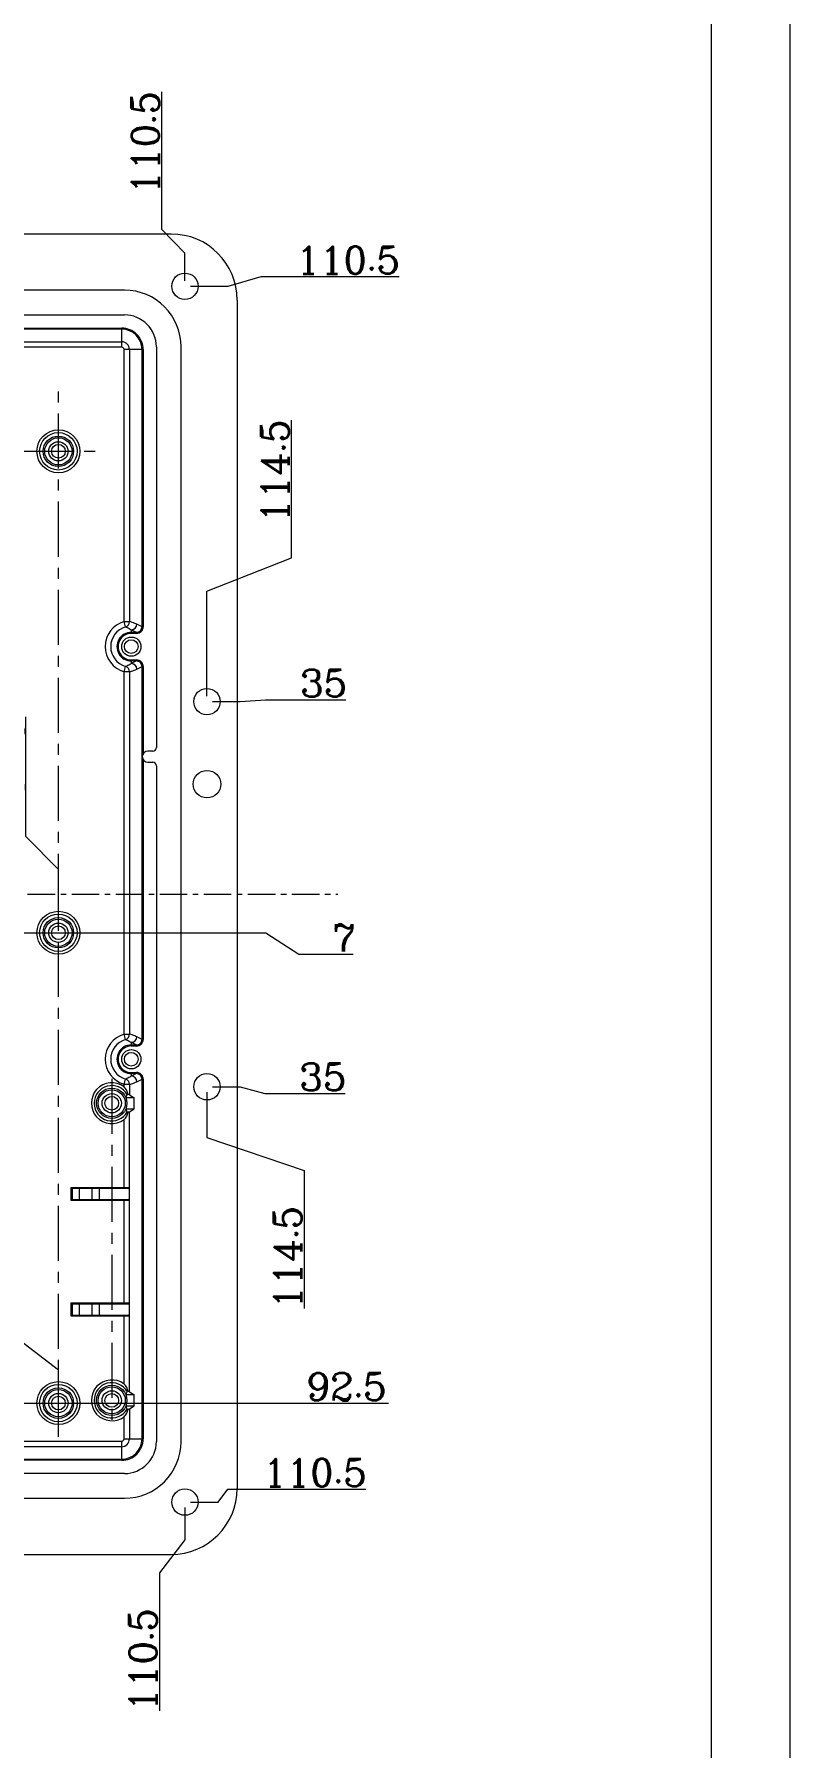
# Model space of a CAD drawing. Header units: millimetres. Extents: x 319 to 1143, y 285 to 1456.
# Drawn here: x 1006.1 to 1143.3, y 447.1 to 758.5 of the extents above; entities that cross this region are included whole.
import ezdxf

# ---------------------------------------------------------------- set-up
doc = ezdxf.new("R2010")
doc.units = ezdxf.units.MM
doc.linetypes.add('CENTERX2', pattern=[4, 2.5, -0.5, 0.5, -0.5])
doc.layers.add('标柱线', color=3, linetype='Continuous', lineweight=13)
doc.styles.add('ROMANC', font='romanc.shx', dxfattribs={"bigfont": 'gbcbig.shx'})
doc.dimstyles.new('YanXiu', dxfattribs={"dimtxt": 2.5, "dimasz": 2.2, "dimexe": 0.66, "dimexo": 0, "dimgap": 0.66, "dimtad": 0, "dimdec": 1, "dimdsep": 46, "dimtxsty": 'ROMANC', "dimcen": 0, "dimclrd": 3, "dimclre": 3, "dimclrt": 42, "dimazin": 2, "dimtfac": 1, "dimtdec": 1, "dimtofl": 0, "dimtmove": 0, "dimatfit": 3, "dimfxl": 1, "dimlwd": 5, "dimlwe": 5, "dimarcsym": 0})

# ---------------------------------------------------------------- blocks, each defined once
blk = doc.blocks.new('*D30')
at = {"layer": 'Defpoints', "color": 0, "transparency": 16777216}
for p in [(922.99, 602.2), (835.49, 595.2), (1060.2, 591.27)]:
    blk.add_point(p, dxfattribs=at)
at = {"layer": '标柱线', "color": 3, "lineweight": 5, "transparency": 16777216}
for p, q in [((836.49, 595.2), (1048.2, 595.2)), ((1048.2, 595.2), (1054.2, 591.27)), ((1054.2, 591.27), (1064.04, 591.27))]:
    blk.add_line(p, q, dxfattribs=at)
at = {"layer": '标柱线', "color": 42, "lineweight": 0, "transparency": 16777216, "insert": (1062.37, 594.27), "char_height": 5, "attachment_point": 5, "rotation": 0, "style": 'ROMANC'}
blk.add_mtext('7', dxfattribs=at)
blk = doc.blocks.new('*D32')
at = {"layer": 'Defpoints', "color": 0, "transparency": 16777216}
for p in [(1004.59, 618.67), (922.99, 602.2), (1010.49, 595.2)]:
    blk.add_point(p, dxfattribs=at)
at = {"layer": '标柱线', "color": 3, "lineweight": 5, "transparency": 16777216}
for p, q in [((1004.59, 612.67), (1004.59, 634.41)), ((1010.49, 606.67), (1004.59, 612.67)), ((1010.49, 596.2), (1010.49, 606.67))]:
    blk.add_line(p, q, dxfattribs=at)
at = {"layer": '标柱线', "color": 42, "lineweight": 0, "transparency": 16777216, "insert": (1001.59, 626.79), "char_height": 5, "attachment_point": 5, "rotation": 90, "style": 'ROMANC'}
blk.add_mtext('87.5', dxfattribs=at)
blk = doc.blocks.new('*D33')
at = {"layer": 'Defpoints', "color": 0, "transparency": 16777216}
for p in [(922.99, 602.2), (1047.29, 494.06), (1033.49, 491.7)]:
    blk.add_point(p, dxfattribs=at)
at = {"layer": '标柱线', "color": 3, "lineweight": 5, "transparency": 16777216}
for p, q in [((1039.49, 491.7), (1041.29, 494.06)), ((1041.29, 494.06), (1066.37, 494.06)), ((1034.49, 491.7), (1039.49, 491.7))]:
    blk.add_line(p, q, dxfattribs=at)
at = {"layer": '标柱线', "color": 42, "lineweight": 0, "transparency": 16777216, "insert": (1057.08, 497.06), "char_height": 5, "attachment_point": 5, "rotation": 0, "style": 'ROMANC'}
blk.add_mtext('110.5', dxfattribs=at)
blk = doc.blocks.new('*D34')
at = {"layer": 'Defpoints', "color": 0, "transparency": 16777216}
for p in [(922.99, 602.2), (1037.49, 567.2), (1054, 565.99)]:
    blk.add_point(p, dxfattribs=at)
at = {"layer": '标柱线', "color": 3, "lineweight": 5, "transparency": 16777216}
for p, q in [((1038.49, 567.2), (1043.49, 567.2)), ((1043.49, 567.2), (1048, 565.99)), ((1048, 565.99), (1062.59, 565.99))]:
    blk.add_line(p, q, dxfattribs=at)
at = {"layer": '标柱线', "color": 42, "lineweight": 0, "transparency": 16777216, "insert": (1058.54, 568.99), "char_height": 5, "attachment_point": 5, "rotation": 0, "style": 'ROMANC'}
blk.add_mtext('35', dxfattribs=at)
blk = doc.blocks.new('*D35')
at = {"layer": 'Defpoints', "color": 0, "transparency": 16777216}
for p in [(1037.49, 637.2), (1054.12, 637.55), (922.99, 602.2)]:
    blk.add_point(p, dxfattribs=at)
at = {"layer": '标柱线', "color": 3, "lineweight": 5, "transparency": 16777216}
for p, q in [((1038.49, 637.2), (1043.49, 637.2)), ((1043.49, 637.2), (1048.12, 637.55)), ((1048.12, 637.55), (1062.71, 637.55))]:
    blk.add_line(p, q, dxfattribs=at)
at = {"layer": '标柱线', "color": 42, "lineweight": 0, "transparency": 16777216, "insert": (1058.67, 640.55), "char_height": 5, "attachment_point": 5, "rotation": 0, "style": 'ROMANC'}
blk.add_mtext('35', dxfattribs=at)
blk = doc.blocks.new('*D36')
at = {"layer": 'Defpoints', "color": 0, "transparency": 16777216}
for p in [(1053.34, 714.45), (1033.49, 712.7), (922.99, 602.2)]:
    blk.add_point(p, dxfattribs=at)
at = {"layer": '标柱线', "color": 3, "lineweight": 5, "transparency": 16777216}
for p, q in [((1041.34, 712.7), (1047.34, 714.45)), ((1047.34, 714.45), (1072.41, 714.45)), ((1034.49, 712.7), (1041.34, 712.7))]:
    blk.add_line(p, q, dxfattribs=at)
at = {"layer": '标柱线', "color": 42, "lineweight": 0, "transparency": 16777216, "insert": (1063.13, 717.45), "char_height": 5, "attachment_point": 5, "rotation": 0, "style": 'ROMANC'}
blk.add_mtext('110.5', dxfattribs=at)
blk = doc.blocks.new('*D45')
at = {"layer": 'Defpoints', "color": 0, "transparency": 16777216}
for p in [(922.99, 602.2), (1033.49, 491.7), (1028.86, 472.82)]:
    blk.add_point(p, dxfattribs=at)
at = {"layer": '标柱线', "color": 3, "lineweight": 5, "transparency": 16777216}
for p, q in [((1033.49, 490.7), (1033.49, 484.82)), ((1033.49, 484.82), (1028.86, 478.82)), ((1028.86, 478.82), (1028.86, 453.75))]:
    blk.add_line(p, q, dxfattribs=at)
at = {"layer": '标柱线', "color": 42, "lineweight": 0, "transparency": 16777216, "insert": (1025.86, 463.03), "char_height": 5, "attachment_point": 5, "rotation": 90, "style": 'ROMANC'}
blk.add_mtext('110.5', dxfattribs=at)
blk = doc.blocks.new('*D51')
at = {"layer": 'Defpoints', "color": 0, "transparency": 16777216}
for p in [(1029.29, 729), (1033.49, 712.7), (922.99, 602.2)]:
    blk.add_point(p, dxfattribs=at)
at = {"layer": '标柱线', "color": 3, "lineweight": 5, "transparency": 16777216}
for p, q in [((1029.29, 723), (1029.29, 748.07)), ((1033.49, 718.7), (1029.29, 723)), ((1033.49, 713.7), (1033.49, 718.7))]:
    blk.add_line(p, q, dxfattribs=at)
at = {"layer": '标柱线', "color": 42, "lineweight": 0, "transparency": 16777216, "insert": (1026.29, 738.78), "char_height": 5, "attachment_point": 5, "rotation": 90, "style": 'ROMANC'}
blk.add_mtext('110.5', dxfattribs=at)
blk = doc.blocks.new('*D52')
at = {"layer": 'Defpoints', "color": 0, "transparency": 16777216}
for p in [(922.99, 602.2), (1037.49, 567.2), (1055.16, 545.95)]:
    blk.add_point(p, dxfattribs=at)
at = {"layer": '标柱线', "color": 3, "lineweight": 5, "transparency": 16777216}
for p, q in [((1037.49, 566.2), (1037.49, 557.95)), ((1037.49, 557.95), (1055.16, 551.95)), ((1055.16, 551.95), (1055.16, 526.88))]:
    blk.add_line(p, q, dxfattribs=at)
at = {"layer": '标柱线', "color": 42, "lineweight": 0, "transparency": 16777216, "insert": (1052.16, 536.16), "char_height": 5, "attachment_point": 5, "rotation": 90, "style": 'ROMANC'}
blk.add_mtext('114.5', dxfattribs=at)
blk = doc.blocks.new('*D53')
at = {"layer": 'Defpoints', "color": 0, "transparency": 16777216}
for p in [(1052.84, 669.31), (1037.49, 637.2), (922.99, 602.2)]:
    blk.add_point(p, dxfattribs=at)
at = {"layer": '标柱线', "color": 3, "lineweight": 5, "transparency": 16777216}
for p, q in [((1052.84, 663.31), (1052.84, 688.39)), ((1037.49, 657.31), (1052.84, 663.31)), ((1037.49, 638.2), (1037.49, 657.31))]:
    blk.add_line(p, q, dxfattribs=at)
at = {"layer": '标柱线', "color": 42, "lineweight": 0, "transparency": 16777216, "insert": (1049.84, 679.1), "char_height": 5, "attachment_point": 5, "rotation": 90, "style": 'ROMANC'}
blk.add_mtext('114.5', dxfattribs=at)
blk = doc.blocks.new('*D85')
at = {"layer": 'Defpoints', "color": 0, "transparency": 16777216}
for p in [(922.99, 602.2), (855.49, 509.7), (1054.72, 509.7)]:
    blk.add_point(p, dxfattribs=at)
at = {"layer": '标柱线', "color": 3, "lineweight": 5, "transparency": 16777216}
for p, q in [((856.49, 509.7), (1042.72, 509.7)), ((1042.72, 509.7), (1048.72, 509.7)), ((1048.72, 509.7), (1070.46, 509.7))]:
    blk.add_line(p, q, dxfattribs=at)
at = {"layer": '标柱线', "color": 42, "lineweight": 0, "transparency": 16777216, "insert": (1062.84, 512.7), "char_height": 5, "attachment_point": 5, "rotation": 0, "style": 'ROMANC'}
blk.add_mtext('92.5', dxfattribs=at)
blk = doc.blocks.new('*D87')
at = {"layer": 'Defpoints', "color": 0, "transparency": 16777216}
for p in [(922.99, 602.2), (1003.51, 527.1), (1010.49, 509.7)]:
    blk.add_point(p, dxfattribs=at)
at = {"layer": '标柱线', "color": 3, "lineweight": 5, "transparency": 16777216}
for p, q in [((1003.51, 521.1), (1003.51, 542.84)), ((1010.49, 515.7), (1003.51, 521.1)), ((1010.49, 510.7), (1010.49, 515.7))]:
    blk.add_line(p, q, dxfattribs=at)
at = {"layer": '标柱线', "color": 42, "lineweight": 0, "transparency": 16777216, "insert": (1000.51, 535.22), "char_height": 5, "attachment_point": 5, "rotation": 90, "style": 'ROMANC'}
blk.add_mtext('87.5', dxfattribs=at)

msp = doc.modelspace()

# ---------------------------------------------------------------- linework, layer by layer
at = {"color": 0, "lineweight": 0}
for p, q in [((1143.35, 1455.57), (1143.35, 285.24)), ((1129.09, 1441.31), (1129.09, 299.5))]:
    msp.add_line(p, q, dxfattribs=at)
at = {"color": 0, "linetype": 'Continuous', "lineweight": 0}
for p, q in [((1030.99, 722.2), (814.99, 722.2)), ((1022.49, 712), (823.49, 712)), ((1042.99, 710.2), (1042.99, 494.2)), ((894.64, 707.5), (1022.49, 707.5)), ((951.59, 705.1), (1021.99, 705.1)), ((1021.99, 704.9), (951.59, 704.9)), ((1021.99, 701.62), (1021.99, 705.1)), ((952.54, 702.62), (1021.99, 702.62)), ((1021.99, 701.62), (952.54, 701.62)), ((1022.42, 651.75), (1022.42, 701.2)), ((1025.89, 701.2), (1022.42, 701.2)), ((1023.41, 701.2), (1023.41, 651.75)), ((1025.69, 650.8), (1025.69, 701.2)), ((1025.89, 701.2), (1025.89, 650.8)), ((1028.29, 701.7), (1028.29, 628.85)), ((1032.79, 502.7), (1032.79, 701.7)), ((1022.42, 651.75), (1023.41, 651.75)), ((1022.69, 650.79), (1022.42, 651.75)), ((1025.69, 650.8), (1024.74, 651.28)), ((1023.74, 650.28), (1024.69, 649.8)), ((1023.74, 650.28), (1023.74, 649.6)), ((1023.74, 649.8), (1024.69, 649.8)), ((1024.69, 649.6), (1023.74, 649.6)), ((1024.69, 649.6), (1024.69, 649.8)), ((1025.69, 650.8), (1025.89, 650.8)), ((1023.74, 644.79), (1024.69, 644.79)), ((1023.74, 644.79), (1023.74, 644.12)), ((1024.69, 644.59), (1024.69, 644.79)), ((1022.42, 642.64), (1022.69, 643.6)), ((1023.41, 642.64), (1022.42, 642.64)), ((1022.42, 576.75), (1022.42, 642.64)), ((1023.41, 642.64), (1023.41, 576.75)), ((1024.69, 644.59), (1023.74, 644.12)), ((1024.69, 644.59), (1023.74, 644.59)), ((1024.74, 643.12), (1025.69, 643.59)), ((1025.89, 643.59), (1025.69, 643.59)), ((1025.69, 575.8), (1025.69, 643.59)), ((1025.89, 643.59), (1025.89, 627.73)), ((1025.89, 626.67), (1025.89, 575.8)), ((1027.64, 628.2), (1026.74, 628.2)), ((1026.74, 626.2), (1027.64, 626.2)), ((1028.29, 625.55), (1028.29, 502.7)), ((1022.42, 576.75), (1023.41, 576.75)), ((1022.69, 575.79), (1022.42, 576.75)), ((1025.69, 575.8), (1024.74, 576.28)), ((1023.74, 575.28), (1024.69, 574.8)), ((1023.74, 575.28), (1023.74, 574.6)), ((1023.74, 574.8), (1024.69, 574.8)), ((1024.69, 574.6), (1023.74, 574.6)), ((1024.69, 574.6), (1024.69, 574.8)), ((1025.69, 575.8), (1025.89, 575.8)), ((1022.42, 567.64), (1022.69, 568.6)), ((1023.41, 567.64), (1022.42, 567.64)), ((1022.42, 567.16), (1022.42, 567.64)), ((1023.41, 567.64), (1023.41, 565.76)), ((1023.74, 569.79), (1024.69, 569.79)), ((1023.74, 569.79), (1023.74, 569.12)), ((1024.69, 569.59), (1023.74, 569.59)), ((1024.69, 569.59), (1023.74, 569.12)), ((1024.69, 569.59), (1024.69, 569.79)), ((1024.74, 568.12), (1025.69, 568.59)), ((1025.89, 568.59), (1025.69, 568.59)), ((1025.69, 503.2), (1025.69, 568.59)), ((1025.89, 568.59), (1025.89, 503.2)), ((1024.26, 565.2), (1022.78, 565.2)), ((1023.16, 565.78), (1022.98, 565.77)), ((1023.41, 565.76), (1024.26, 565.2)), ((1024.26, 563.2), (1024.26, 565.2)), ((1022.42, 548.9), (1022.42, 561.23)), ((1022.78, 563.2), (1024.26, 563.2)), ((1022.98, 562.62), (1023.16, 562.62)), ((1023.41, 562.64), (1024.26, 563.2)), ((1023.41, 511.76), (1023.41, 562.64)), ((1012.79, 548.9), (1023.41, 548.9)), ((1012.79, 548.9), (1012.99, 548.7)), ((1012.79, 546.5), (1012.79, 548.9)), ((1023.22, 548.7), (1012.99, 548.7)), ((1012.99, 548.7), (1012.99, 546.7)), ((1014.29, 548.7), (1014.29, 546.7)), ((1016.64, 546.7), (1016.64, 548.7)), ((1017.94, 546.7), (1017.94, 548.7)), ((1012.79, 546.5), (1012.99, 546.7)), ((1023.41, 546.5), (1012.79, 546.5)), ((1012.99, 546.7), (1023.22, 546.7)), ((1022.42, 527.9), (1022.42, 546.7)), ((1012.79, 527.9), (1023.41, 527.9)), ((1012.79, 527.9), (1012.99, 527.7)), ((1012.79, 525.5), (1012.79, 527.9)), ((1023.22, 527.7), (1012.99, 527.7)), ((1012.99, 527.7), (1012.99, 525.7)), ((1014.29, 527.7), (1014.29, 525.7)), ((1016.64, 525.7), (1016.64, 527.7)), ((1017.94, 525.7), (1017.94, 527.7)), ((1012.79, 525.5), (1012.99, 525.7)), ((1023.41, 525.5), (1012.79, 525.5)), ((1012.99, 525.7), (1023.22, 525.7)), ((1022.42, 513.16), (1022.42, 525.7)), ((1024.26, 511.2), (1022.78, 511.2)), ((1023.16, 511.78), (1022.98, 511.77)), ((1023.41, 511.76), (1024.26, 511.2)), ((1024.26, 509.2), (1024.26, 511.2)), ((1022.78, 509.2), (1024.26, 509.2)), ((1022.98, 508.62), (1023.16, 508.62)), ((1023.41, 508.64), (1024.26, 509.2)), ((1023.41, 508.64), (1023.41, 503.2)), ((1022.42, 503.2), (1022.42, 507.23)), ((980.04, 502.77), (1021.99, 502.77)), ((1021.99, 501.77), (980.04, 501.77)), ((1021.99, 499.3), (1021.99, 502.77)), ((1022.42, 503.2), (1025.89, 503.2)), ((979.09, 499.5), (1021.99, 499.5)), ((1021.99, 499.3), (979.09, 499.3)), ((1022.49, 496.9), (924.64, 496.9)), ((823.49, 492.4), (1022.49, 492.4)), ((814.99, 482.2), (1030.99, 482.2))]:
    msp.add_line(p, q, dxfattribs=at)
for centre, radius in [((1033.49, 712.7), 2.4), ((1010.49, 682.7), 3.9), ((1010.49, 682.7), 3.4), ((1010.49, 682.7), 2.77), ((1010.49, 682.7), 2.48), ((1010.49, 682.7), 1.75), ((1010.49, 682.7), 1.25), ((1023.74, 647.2), 1.75), ((1023.74, 647.2), 1.25), ((1037.49, 637.2), 2.4), ((1037.49, 622.2), 2.5), ((1010.49, 595.2), 3.9), ((1010.49, 595.2), 3.4), ((1010.49, 595.2), 2.77), ((1010.49, 595.2), 2.48), ((1010.49, 595.2), 1.75), ((1010.49, 595.2), 1.25), ((1023.74, 572.2), 1.75), ((1023.74, 572.2), 1.25), ((1020.19, 564.2), 2.76), ((1037.49, 567.2), 2.4), ((1020.19, 564.2), 2.46), ((1020.19, 564.2), 1.75), ((1020.19, 564.2), 1.25), ((1010.49, 509.7), 3.9), ((1010.49, 509.7), 3.4), ((1010.49, 509.7), 2.77), ((1010.49, 509.7), 2.48), ((1010.49, 509.7), 1.75), ((1010.49, 509.7), 1.25), ((1020.19, 510.2), 2.76), ((1020.19, 510.2), 2.46), ((1020.19, 510.2), 1.75), ((1020.19, 510.2), 1.25), ((1033.49, 491.7), 2.4)]:
    msp.add_circle(centre, radius, dxfattribs=at)
for centre, radius, start, end in [((1030.99, 710.2), 12, 360, 90), ((1022.49, 701.7), 10.3, 360, 90), ((1022.49, 701.7), 5.8, 360, 90), ((1021.99, 701.2), 3.9, 359.9991, 90.0007), ((1021.99, 701.2), 3.7, 360, 90), ((1021.99, 701.2), 1.42, 360, 90), ((1021.99, 701.2), 0.425, 0.0001, 90.0002), ((1023.74, 647.2), 4.74, 106.2242, 253.7758), ((1022.41, 651.75), 1, 286.3227, 359.9726), ((1023.74, 651.28), 1, 270.1241, 359.9348), ((1023.74, 647.2), 3.74, 106.2283, 253.776), ((1023.74, 647.2), 2.61, 90, 270.0004), ((1023.74, 647.2), 2.41, 90, 270.0014), ((1024.69, 650.8), 0.999, 269.9204, 359.997), ((1024.69, 643.59), 1.2, 0.03, 90.0481), ((1022.41, 642.64), 1, 0.0202, 73.6878), ((1023.74, 643.12), 1, 0.0652, 89.8748), ((1024.69, 643.59), 0.999, 0.0084, 90.0731), ((1026.74, 627.2), 1, 90, 270), ((1027.64, 628.85), 0.65, 270, 360), ((1027.64, 625.55), 0.65, 360, 90), ((1023.74, 572.2), 4.74, 106.2242, 253.7758), ((1022.41, 576.75), 1, 286.3227, 359.9726), ((1023.74, 576.28), 1, 270.1241, 359.9348), ((1023.74, 572.2), 3.74, 106.2281, 253.776), ((1023.74, 572.2), 2.61, 90, 270.0004), ((1023.74, 572.2), 2.41, 90, 270.0014), ((1024.69, 575.8), 0.999, 269.9204, 359.997), ((1020.19, 564.2), 3.71, 53.1294, 306.8706), ((1020.19, 564.2), 3.21, 29.4315, 330.5685), ((1022.41, 567.64), 1, 0.037, 73.6774), ((1023.74, 568.12), 1, 0.0652, 89.8748), ((1024.69, 568.59), 1.2, 0.0289, 90.0478), ((1024.69, 568.59), 0.999, 0.0084, 90.0731), ((1020.19, 564.2), 2.78, 338.8871, 21.1129), ((1023.21, 548.9), 0.2, 270.0215, 0.057), ((1023.21, 546.5), 0.2, 359.943, 89.9785), ((1023.21, 527.9), 0.2, 270.0215, 0.057), ((1023.21, 525.5), 0.2, 359.943, 89.9785), ((1020.19, 510.2), 3.71, 53.1294, 306.8706), ((1020.19, 510.2), 3.21, 29.4315, 330.5685), ((1020.19, 510.2), 2.78, 338.8871, 21.1129), ((1021.99, 503.2), 3.9, 269.9991, 0.0007), ((1021.99, 503.2), 3.7, 270, 360), ((1021.99, 503.2), 1.42, 270, 360), ((1021.99, 503.2), 0.425, 269.9999, 360), ((1022.49, 502.7), 10.3, 270, 360), ((1022.49, 502.7), 5.8, 270, 360), ((1030.99, 494.2), 12, 270, 360)]:
    msp.add_arc(centre, radius, start, end, dxfattribs=at)
for centre, major_axis, ratio, start_param, end_param in [((1020.19, 567.67), (0, 4.63), 0.661589, 4.149231, 4.290704), ((1022.42, 565.76), (1, 0), 0.034921, 0.05236, 0.729138), ((1020.19, 560.73), (0, 4.63), 0.661589, 5.134074, 5.275547), ((1022.42, 562.64), (1, 0), 0.034921, 5.554047, 6.230825), ((1023.22, 548.9), (-0.2, 0), 0.99863, 1.570796, 3.141593), ((1023.22, 546.5), (-0.2, 0), 0.99863, 3.141593, 4.712389), ((1023.22, 527.9), (-0.2, 0), 0.99863, 1.570796, 3.141593), ((1023.22, 525.5), (-0.2, 0), 0.99863, 3.141593, 4.712389), ((1020.19, 513.67), (0, 4.63), 0.661589, 4.149231, 4.290704), ((1022.42, 511.76), (1, 0), 0.034921, 0.05236, 0.729138), ((1020.19, 506.73), (0, 4.63), 0.661589, 5.134074, 5.275547), ((1022.42, 508.64), (1, 0), 0.034921, 5.554047, 6.230825)]:
    msp.add_ellipse(centre, major_axis=major_axis, ratio=ratio, start_param=start_param, end_param=end_param, dxfattribs=at)
for points, knots in [([(1024.74, 651.28), (1024.63, 651.33), (1024.2, 651.53), (1023.75, 651.67), (1023.41, 651.75)], [0, 0, 0, 0, 0.258625, 1, 1, 1, 1]), ([(1022.69, 650.79), (1022.79, 650.76), (1023.15, 650.62), (1023.5, 650.44), (1023.74, 650.28)], [0, 0, 0, 0, 0.246586, 1, 1, 1, 1]), ([(1024.69, 649.6), (1024.85, 649.61), (1025.16, 649.66), (1025.56, 649.93), (1025.83, 650.33), (1025.89, 650.65), (1025.89, 650.8)], [0, 0, 0, 0, 0.250086, 0.500015, 0.749947, 1, 1, 1, 1]), ([(1023.74, 644.12), (1023.66, 644.06), (1023.33, 643.86), (1022.97, 643.7), (1022.69, 643.6)], [0, 0, 0, 0, 0.25481, 1, 1, 1, 1]), ([(1023.41, 642.64), (1023.53, 642.67), (1023.98, 642.79), (1024.42, 642.96), (1024.74, 643.12)], [0, 0, 0, 0, 0.242657, 1, 1, 1, 1]), ([(1024.74, 576.28), (1024.63, 576.33), (1024.2, 576.53), (1023.75, 576.67), (1023.41, 576.75)], [0, 0, 0, 0, 0.258624, 1, 1, 1, 1]), ([(1022.69, 575.79), (1022.79, 575.76), (1023.15, 575.62), (1023.5, 575.44), (1023.74, 575.28)], [0, 0, 0, 0, 0.246586, 1, 1, 1, 1]), ([(1024.69, 574.6), (1024.85, 574.61), (1025.16, 574.66), (1025.56, 574.93), (1025.83, 575.33), (1025.89, 575.65), (1025.89, 575.8)], [0, 0, 0, 0, 0.250087, 0.500015, 0.749947, 1, 1, 1, 1]), ([(1023.16, 565.78), (1023.1, 566.04), (1022.94, 566.54), (1022.63, 567), (1022.42, 567.16)], [0, 0, 0, 0, 0.49704, 1, 1, 1, 1]), ([(1023.74, 569.12), (1023.66, 569.06), (1023.33, 568.86), (1022.97, 568.7), (1022.69, 568.6)], [0, 0, 0, 0, 0.25481, 1, 1, 1, 1]), ([(1023.41, 567.64), (1023.53, 567.67), (1023.98, 567.79), (1024.42, 567.96), (1024.74, 568.12)], [0, 0, 0, 0, 0.242657, 1, 1, 1, 1]), ([(1022.42, 561.23), (1022.63, 561.39), (1022.94, 561.85), (1023.1, 562.36), (1023.16, 562.62)], [0, 0, 0, 0, 0.50296, 1, 1, 1, 1]), ([(1023.16, 511.78), (1023.1, 512.04), (1022.94, 512.54), (1022.63, 513), (1022.42, 513.16)], [0, 0, 0, 0, 0.49704, 1, 1, 1, 1]), ([(1022.42, 507.23), (1022.63, 507.39), (1022.94, 507.85), (1023.1, 508.36), (1023.16, 508.62)], [0, 0, 0, 0, 0.50296, 1, 1, 1, 1])]:
    msp.add_open_spline(points, degree=3, knots=knots, dxfattribs=at)
at = {"layer": '标柱线', "color": 0, "linetype": 'CENTERX2', "lineweight": 0, "ltscale": 4}
for p, q in [((1010.49, 503.55), (1010.49, 693.86)), ((827.17, 682.7), (1017.57, 682.7)), ((828.39, 595.2), (1018.09, 595.2)), ((1020.19, 568.63), (1020.19, 504.88)), ((845.61, 509.7), (1016.01, 509.7))]:
    msp.add_line(p, q, dxfattribs=at)
at = {"layer": '标柱线', "color": 0, "linetype": 'CENTERX2', "lineweight": 0, "ltscale": 2}
msp.add_line((972.91, 602.2), (1061.25, 602.2), dxfattribs=at)

# ---------------------------------------------------------------- dimensions: what is measured, and where the dimension line sits
at = {"layer": '标柱线', "color": 0, "lineweight": 0}
for feature_location, offset, dtype, picture, middle in [((1033.49, 712.7), (-4.2, 16.3), 1, '*D51', (1026.29, 738.78)), ((1033.49, 712.7), (19.85, 1.75), 0, '*D36', (1063.13, 717.45)), ((1037.49, 637.2), (15.35, 32.12), 1, '*D53', (1049.84, 679.1)), ((1037.49, 637.2), (16.63, 0.35), 0, '*D35', (1058.67, 640.55)), ((1010.49, 595.2), (-5.9, 23.48), 1, '*D32', (1001.59, 626.79)), ((835.49, 595.2), (224.71, -3.92), 0, '*D30', (1062.37, 594.27)), ((855.49, 509.7), (199.23, 0), 0, '*D85', (1062.84, 512.7)), ((1033.49, 491.7), (13.8, 2.37), 0, '*D33', (1057.08, 497.06)), ((1037.49, 567.2), (16.51, -1.2), 0, '*D34', (1058.54, 568.99)), ((1033.49, 491.7), (-4.63, -18.88), 1, '*D45', (1025.86, 463.03)), ((1037.49, 567.2), (17.67, -21.25), 1, '*D52', (1052.16, 536.16)), ((1010.49, 509.7), (-6.99, 17.4), 1, '*D87', (1000.51, 535.22))]:
    dim = msp.add_ordinate_dim(feature_location=feature_location, offset=offset, dtype=dtype, origin=(922.99, 602.2), dimstyle='YanXiu', override={"dimtxt": 5, "dimasz": 3, "dimexe": 1, "dimexo": 1, "dimgap": 0.5, "dimtad": 1, "dimarcsym": 2}, dxfattribs=at)
    dim.commit()
    dim.dimension.update_dxf_attribs({"geometry": picture, "text_midpoint": middle})

doc.saveas('drawing.dxf')
